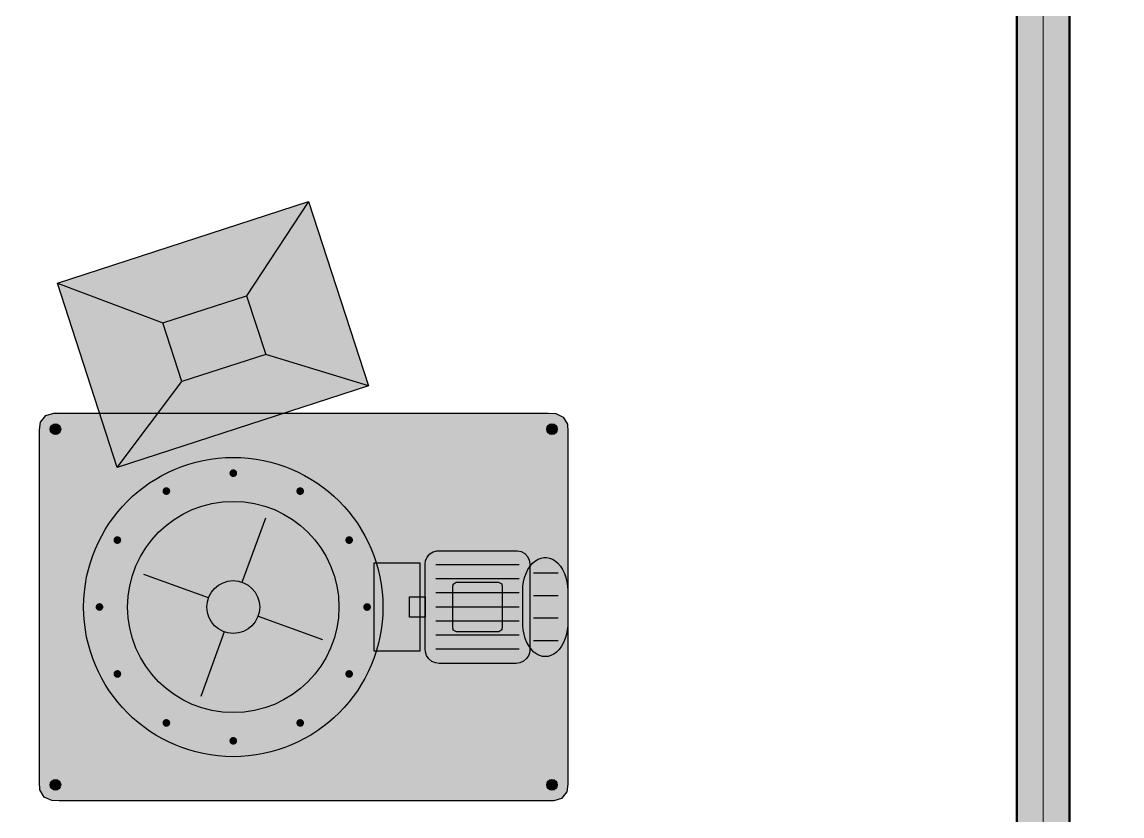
# Model space of a CAD drawing. Header units: metres. Extents: x 0 to 115, y 0 to 64.
# Drawn here: x 36.2 to 42.45, y 38.21 to 42.72 of the extents above; entities that cross this region are included whole.
import ezdxf

# ---------------------------------------------------------------- set-up
doc = ezdxf.new("R2010")
doc.units = ezdxf.units.M
doc.linetypes.add('DASHED', pattern=[1.524, 1.27, -0.254])
doc.layers.add('A-AREA', color=8, linetype='DASHED', lineweight=13, plot=False)
for name, color, linetype, lineweight in [('A-MURO', 7, 'Continuous', 50), ('G-ETIQUETA', 4, 'Continuous', 18), ('M-EQUIPO', 7, 'Continuous', 25), ('M-EQUIPO-RELLENO', 8, 'Continuous', 0)]:
    doc.layers.add(name, color=color, linetype=linetype, lineweight=lineweight)
doc.layers.add('A-MURO-RELLENO', color=8, linetype='Continuous', lineweight=0, true_color=0x8d949b)
doc.styles.add('PLANO', font='arial.ttf')

# ---------------------------------------------------------------- blocks, each defined once
blk = doc.blocks.new('EQ_M-103')
at = {"layer": 'M-EQUIPO-RELLENO', "true_color": 0xe2e7ea}
h = blk.add_hatch(color=7, dxfattribs=at)
h.dxf.hatch_style = 1
h.paths.add_polyline_path([(-1.2987, 1.3389), (0.1279, 1.8024), (0.4678, 0.7562), (-0.9588, 0.2927)])
at = {"layer": 'M-EQUIPO-RELLENO', "true_color": 0x8d98a2}
h = blk.add_hatch(color=7, dxfattribs=at)
h.dxf.hatch_style = 1
h.paths.add_polyline_path([(-0.6996, 1.113), (-0.224, 1.2675), (-0.1159, 0.9346), (-0.5914, 0.7801)])
at = {"layer": 'M-EQUIPO-RELLENO', "true_color": 0x7d9585}
h = blk.add_hatch(color=7, dxfattribs=at)
h.dxf.hatch_style = 1
h.paths.add_polyline_path([(-1.32, 0.6), (-1.2774, 0.6), (-1.2349, 0.6), (-1.1923, 0.6), (-1.1498, 0.6), (-1.1072, 0.6), (-1.0647, 0.6), (-1.0221, 0.6), (-0.9796, 0.6), (-0.937, 0.6), (-0.8945, 0.6), (-0.8519, 0.6), (-0.8094, 0.6), (-0.7668, 0.6), (-0.7243, 0.6), (-0.6817, 0.6), (-0.6392, 0.6), (-0.5966, 0.6), (-0.5541, 0.6), (-0.5115, 0.6), (-0.469, 0.6), (-0.4264, 0.6), (-0.3838, 0.6), (-0.3413, 0.6), (-0.2987, 0.6), (-0.2562, 0.6), (-0.2136, 0.6), (-0.1711, 0.6), (-0.1285, 0.6), (-0.086, 0.6), (-0.0434, 0.6), (-0.0009, 0.6), (0.0417, 0.6), (0.0842, 0.6), (0.1268, 0.6), (0.1693, 0.6), (0.2119, 0.6), (0.2544, 0.6), (0.297, 0.6), (0.3395, 0.6), (0.3821, 0.6), (0.4246, 0.6), (0.4672, 0.6), (0.5097, 0.6), (0.5523, 0.6), (0.5949, 0.6), (0.6374, 0.6), (0.68, 0.6), (0.7225, 0.6), (0.7651, 0.6), (0.8076, 0.6), (0.8502, 0.6), (0.8927, 0.6), (0.9353, 0.6), (0.9778, 0.6), (1.0204, 0.6), (1.0629, 0.6), (1.1055, 0.6), (1.148, 0.6), (1.1906, 0.6), (1.2331, 0.6), (1.2757, 0.6), (1.3182, 0.6), (1.3608, 0.6), (1.4033, 0.6), (1.4459, 0.6), (1.4885, 0.6), (1.5313, 0.5992), (1.574, 0.579), (1.598, 0.5376), (1.6, 0.4945), (1.6, 0.4519), (1.6, 0.4094), (1.6, 0.3668), (1.6, 0.3243), (1.6, 0.2817), (1.6, 0.2392), (1.6, 0.1966), (1.6, 0.1541), (1.6, 0.1115), (1.6, 0.069), (1.6, 0.0264), (1.6, -0.0162), (1.6, -0.0587), (1.6, -0.1013), (1.6, -0.1438), (1.6, -0.1864), (1.6, -0.2289), (1.6, -0.2715), (1.6, -0.314), (1.6, -0.3566), (1.6, -0.3991), (1.6, -0.4417), (1.6, -0.4842), (1.6, -0.5268), (1.6, -0.5693), (1.6, -0.6119), (1.6, -0.6544), (1.6, -0.697), (1.6, -0.7395), (1.6, -0.7821), (1.6, -0.8246), (1.6, -0.8672), (1.6, -0.9097), (1.6, -0.9523), (1.6, -0.9949), (1.6, -1.0374), (1.6, -1.08), (1.6, -1.1225), (1.6, -1.1651), (1.6, -1.2076), (1.6, -1.2502), (1.6, -1.2927), (1.6, -1.3353), (1.6, -1.3778), (1.6, -1.4204), (1.6, -1.4629), (1.6, -1.5055), (1.5945, -1.5492), (1.5639, -1.5869), (1.52, -1.6), (1.4774, -1.6), (1.4349, -1.6), (1.3923, -1.6), (1.3498, -1.6), (1.3072, -1.6), (1.2647, -1.6), (1.2221, -1.6), (1.1796, -1.6), (1.137, -1.6), (1.0945, -1.6), (1.0519, -1.6), (1.0094, -1.6), (0.9668, -1.6), (0.9243, -1.6), (0.8817, -1.6), (0.8392, -1.6), (0.7966, -1.6), (0.7541, -1.6), (0.7115, -1.6), (0.669, -1.6), (0.6264, -1.6), (0.5838, -1.6), (0.5413, -1.6), (0.4987, -1.6), (0.4562, -1.6), (0.4136, -1.6), (0.3711, -1.6), (0.3285, -1.6), (0.286, -1.6), (0.2434, -1.6), (0.2009, -1.6), (0.1583, -1.6), (0.1158, -1.6), (0.0732, -1.6), (0.0307, -1.6), (-0.0119, -1.6), (-0.0544, -1.6), (-0.097, -1.6), (-0.1395, -1.6), (-0.1821, -1.6), (-0.2246, -1.6), (-0.2672, -1.6), (-0.3097, -1.6), (-0.3523, -1.6), (-0.3949, -1.6), (-0.4374, -1.6), (-0.48, -1.6), (-0.5225, -1.6), (-0.5651, -1.6), (-0.6076, -1.6), (-0.6502, -1.6), (-0.6927, -1.6), (-0.7353, -1.6), (-0.7778, -1.6), (-0.8204, -1.6), (-0.8629, -1.6), (-0.9055, -1.6), (-0.948, -1.6), (-0.9906, -1.6), (-1.0331, -1.6), (-1.0757, -1.6), (-1.1182, -1.6), (-1.1608, -1.6), (-1.2033, -1.6), (-1.2459, -1.6), (-1.2885, -1.6), (-1.3313, -1.5992), (-1.374, -1.579), (-1.398, -1.5376), (-1.4, -1.4945), (-1.4, -1.4519), (-1.4, -1.4094), (-1.4, -1.3668), (-1.4, -1.3243), (-1.4, -1.2817), (-1.4, -1.2392), (-1.4, -1.1966), (-1.4, -1.1541), (-1.4, -1.1115), (-1.4, -1.069), (-1.4, -1.0264), (-1.4, -0.9838), (-1.4, -0.9413), (-1.4, -0.8987), (-1.4, -0.8562), (-1.4, -0.8136), (-1.4, -0.7711), (-1.4, -0.7285), (-1.4, -0.686), (-1.4, -0.6434), (-1.4, -0.6009), (-1.4, -0.5583), (-1.4, -0.5158), (-1.4, -0.4732), (-1.4, -0.4307), (-1.4, -0.3881), (-1.4, -0.3456), (-1.4, -0.303), (-1.4, -0.2605), (-1.4, -0.2179), (-1.4, -0.1754), (-1.4, -0.1328), (-1.4, -0.0903), (-1.4, -0.0477), (-1.4, -0.0051), (-1.4, 0.0374), (-1.4, 0.08), (-1.4, 0.1225), (-1.4, 0.1651), (-1.4, 0.2076), (-1.4, 0.2502), (-1.4, 0.2927), (-1.4, 0.3353), (-1.4, 0.3778), (-1.4, 0.4204), (-1.4, 0.4629), (-1.4, 0.5055), (-1.3945, 0.5492), (-1.3639, 0.5869)])
at = {"layer": 'M-EQUIPO-RELLENO', "true_color": 0xffffff}
h = blk.add_hatch(color=7, dxfattribs=at)
h.dxf.hatch_style = 1
edge = h.paths.add_edge_path()
edge.add_arc((-1.31, 0.51), 0.03, 0, 360)
at = {"layer": 'M-EQUIPO-RELLENO', "true_color": 0x4b5563}
h = blk.add_hatch(color=7, dxfattribs=at)
h.dxf.hatch_style = 1
edge = h.paths.add_edge_path()
edge.add_arc((-1.31, 0.51), 0.0135, 0, 360)
at = {"layer": 'M-EQUIPO-RELLENO', "true_color": 0xffffff}
h = blk.add_hatch(color=7, dxfattribs=at)
h.dxf.hatch_style = 1
edge = h.paths.add_edge_path()
edge.add_arc((1.51, 0.51), 0.03, 0, 360)
at = {"layer": 'M-EQUIPO-RELLENO', "true_color": 0x4b5563}
h = blk.add_hatch(color=7, dxfattribs=at)
h.dxf.hatch_style = 1
edge = h.paths.add_edge_path()
edge.add_arc((1.51, 0.51), 0.0135, 0, 360)
at = {"layer": 'M-EQUIPO-RELLENO', "true_color": 0xeef0ee}
h = blk.add_hatch(color=7, dxfattribs=at)
h.dxf.hatch_style = 1
edge = h.paths.add_edge_path()
edge.add_arc((-0.3, -0.5), 0.85, 0, 360)
at = {"layer": 'M-EQUIPO-RELLENO', "true_color": 0x5b6570}
h = blk.add_hatch(color=7, dxfattribs=at)
h.dxf.hatch_style = 1
edge = h.paths.add_edge_path()
edge.add_arc((-0.3, 0.26), 0.022, 0, 360)
h = blk.add_hatch(color=7, dxfattribs=at)
h.dxf.hatch_style = 1
edge = h.paths.add_edge_path()
edge.add_arc((-0.68, 0.1582), 0.022, 0, 360)
h = blk.add_hatch(color=7, dxfattribs=at)
h.dxf.hatch_style = 1
edge = h.paths.add_edge_path()
edge.add_arc((0.08, 0.1582), 0.022, 0, 360)
h = blk.add_hatch(color=7, dxfattribs=at)
h.dxf.hatch_style = 1
edge = h.paths.add_edge_path()
edge.add_arc((-0.9582, -0.12), 0.022, 0, 360)
h = blk.add_hatch(color=7, dxfattribs=at)
h.dxf.hatch_style = 1
edge = h.paths.add_edge_path()
edge.add_arc((0.3582, -0.12), 0.022, 0, 360)
at = {"layer": 'M-EQUIPO-RELLENO', "true_color": 0x7d9bb6}
h = blk.add_hatch(color=7, dxfattribs=at)
h.dxf.hatch_style = 1
h.paths.add_polyline_path([(1.3072, -0.82), (1.2873, -0.82), (1.2674, -0.82), (1.2475, -0.82), (1.2276, -0.82), (1.2077, -0.82), (1.1878, -0.82), (1.1679, -0.82), (1.148, -0.82), (1.1281, -0.82), (1.1082, -0.82), (1.0883, -0.82), (1.0684, -0.82), (1.0486, -0.82), (1.0287, -0.82), (1.0088, -0.82), (0.9889, -0.82), (0.969, -0.82), (0.9491, -0.82), (0.9292, -0.82), (0.9093, -0.82), (0.8894, -0.82), (0.8695, -0.82), (0.849, -0.8179), (0.8283, -0.8097), (0.8103, -0.7952), (0.7975, -0.7762), (0.791, -0.7553), (0.79, -0.7351), (0.79, -0.7152), (0.79, -0.6953), (0.79, -0.6754), (0.79, -0.6555), (0.79, -0.6356), (0.79, -0.6157), (0.79, -0.5958), (0.79, -0.576), (0.79, -0.5561), (0.79, -0.5362), (0.79, -0.5163), (0.79, -0.4964), (0.79, -0.4765), (0.79, -0.4566), (0.79, -0.4367), (0.79, -0.4168), (0.79, -0.3969), (0.79, -0.377), (0.79, -0.3571), (0.79, -0.3372), (0.79, -0.3173), (0.79, -0.2974), (0.79, -0.2775), (0.79, -0.2576), (0.7926, -0.237), (0.8014, -0.2165), (0.8164, -0.1988), (0.8357, -0.1866), (0.8566, -0.1807), (0.8767, -0.18), (0.8966, -0.18), (0.9165, -0.18), (0.9364, -0.18), (0.9563, -0.18), (0.9762, -0.18), (0.9961, -0.18), (1.016, -0.18), (1.0359, -0.18), (1.0558, -0.18), (1.0757, -0.18), (1.0956, -0.18), (1.1155, -0.18), (1.1354, -0.18), (1.1553, -0.18), (1.1752, -0.18), (1.1951, -0.18), (1.215, -0.18), (1.2349, -0.18), (1.2548, -0.18), (1.2747, -0.18), (1.2946, -0.18), (1.3146, -0.1804), (1.3355, -0.1854), (1.3552, -0.1968), (1.3709, -0.2139), (1.3806, -0.2342), (1.384, -0.2549), (1.384, -0.2748), (1.384, -0.2947), (1.384, -0.3146), (1.384, -0.3345), (1.384, -0.3544), (1.384, -0.3743), (1.384, -0.3942), (1.384, -0.4141), (1.384, -0.434), (1.384, -0.4539), (1.384, -0.4738), (1.384, -0.4937), (1.384, -0.5136), (1.384, -0.5335), (1.384, -0.5534), (1.384, -0.5733), (1.384, -0.5932), (1.384, -0.6131), (1.384, -0.633), (1.384, -0.6529), (1.384, -0.6727), (1.384, -0.6926), (1.384, -0.7125), (1.384, -0.7324), (1.3834, -0.7525), (1.3778, -0.7734), (1.3658, -0.7929), (1.3483, -0.8081), (1.3278, -0.8172)])
at = {"layer": 'M-EQUIPO-RELLENO', "true_color": 0x46617b}
h = blk.add_hatch(color=7, dxfattribs=at)
h.dxf.hatch_style = 1
h.paths.add_polyline_path([(1.472, -0.7816), (1.4562, -0.7801), (1.44, -0.7755), (1.4237, -0.7674), (1.4079, -0.7558), (1.393, -0.7407), (1.3796, -0.7225), (1.3681, -0.7017), (1.3587, -0.6789), (1.3516, -0.6549), (1.3469, -0.6304), (1.3445, -0.6062), (1.344, -0.5838), (1.344, -0.5641), (1.344, -0.5444), (1.344, -0.5246), (1.344, -0.5049), (1.344, -0.4852), (1.344, -0.4655), (1.344, -0.4458), (1.344, -0.4261), (1.344, -0.4056), (1.3454, -0.3817), (1.349, -0.3573), (1.3549, -0.333), (1.3631, -0.3095), (1.3736, -0.2876), (1.3861, -0.268), (1.4003, -0.2513), (1.4157, -0.238), (1.4318, -0.2281), (1.4481, -0.2218), (1.4642, -0.2188), (1.4798, -0.2188), (1.4959, -0.2218), (1.5122, -0.2281), (1.5283, -0.238), (1.5437, -0.2513), (1.5579, -0.268), (1.5704, -0.2876), (1.5809, -0.3095), (1.5891, -0.333), (1.595, -0.3573), (1.5986, -0.3817), (1.6, -0.4056), (1.6, -0.4261), (1.6, -0.4458), (1.6, -0.4655), (1.6, -0.4852), (1.6, -0.5049), (1.6, -0.5246), (1.6, -0.5444), (1.6, -0.5641), (1.6, -0.5838), (1.5995, -0.6062), (1.5971, -0.6304), (1.5924, -0.6549), (1.5853, -0.6789), (1.5759, -0.7017), (1.5644, -0.7225), (1.551, -0.7407), (1.5361, -0.7558), (1.5203, -0.7674), (1.504, -0.7755), (1.4878, -0.7801)])
at = {"layer": 'M-EQUIPO-RELLENO', "true_color": 0xf6c945}
h = blk.add_hatch(color=7, dxfattribs=at)
h.dxf.hatch_style = 1
h.paths.add_polyline_path([(0.5, -0.25), (0.76, -0.25), (0.76, -0.75), (0.5, -0.75)])
at = {"layer": 'M-EQUIPO-RELLENO', "true_color": 0x7a8692}
h = blk.add_hatch(color=7, dxfattribs=at)
h.dxf.hatch_style = 1
edge = h.paths.add_edge_path()
edge.add_arc((-0.3, -0.5), 0.15, 0, 360)
at = {"layer": 'M-EQUIPO-RELLENO', "true_color": 0x5b7894}
h = blk.add_hatch(color=7, dxfattribs=at)
h.dxf.hatch_style = 1
h.paths.add_polyline_path([(1.2078, -0.6408), (1.1878, -0.6408), (1.1678, -0.6408), (1.1478, -0.6408), (1.1278, -0.6408), (1.1078, -0.6408), (1.0879, -0.6408), (1.0679, -0.6408), (1.0479, -0.6408), (1.0279, -0.6408), (1.0079, -0.6408), (0.9879, -0.6408), (0.9679, -0.6408), (0.9491, -0.6311), (0.9462, -0.6108), (0.9462, -0.5908), (0.9462, -0.5708), (0.9462, -0.5508), (0.9462, -0.5308), (0.9462, -0.5108), (0.9462, -0.4909), (0.9462, -0.4709), (0.9462, -0.4509), (0.9462, -0.4309), (0.9462, -0.4109), (0.9462, -0.3909), (0.9482, -0.3706), (0.9662, -0.3592), (0.9862, -0.3592), (1.0062, -0.3592), (1.0262, -0.3592), (1.0462, -0.3592), (1.0662, -0.3592), (1.0861, -0.3592), (1.1061, -0.3592), (1.1261, -0.3592), (1.1461, -0.3592), (1.1661, -0.3592), (1.1861, -0.3592), (1.2061, -0.3592), (1.2249, -0.3689), (1.2278, -0.3892), (1.2278, -0.4092), (1.2278, -0.4292), (1.2278, -0.4492), (1.2278, -0.4692), (1.2278, -0.4892), (1.2278, -0.5091), (1.2278, -0.5291), (1.2278, -0.5491), (1.2278, -0.5691), (1.2278, -0.5891), (1.2278, -0.6091), (1.2258, -0.6294)])
at = {"layer": 'M-EQUIPO-RELLENO', "true_color": 0x5b6570}
h = blk.add_hatch(color=7, dxfattribs=at)
h.dxf.hatch_style = 1
edge = h.paths.add_edge_path()
edge.add_arc((-1.06, -0.5), 0.022, 0, 360)
h = blk.add_hatch(color=7, dxfattribs=at)
h.dxf.hatch_style = 1
edge = h.paths.add_edge_path()
edge.add_arc((0.46, -0.5), 0.022, 0, 360)
at = {"layer": 'M-EQUIPO-RELLENO', "true_color": 0xb8c0c8}
h = blk.add_hatch(color=7, dxfattribs=at)
h.dxf.hatch_style = 1
h.paths.add_polyline_path([(0.79, -0.5576), (0.7, -0.5576), (0.7, -0.4424), (0.79, -0.4424)])
at = {"layer": 'M-EQUIPO-RELLENO', "true_color": 0x5b6570}
h = blk.add_hatch(color=7, dxfattribs=at)
h.dxf.hatch_style = 1
edge = h.paths.add_edge_path()
edge.add_arc((-0.9582, -0.88), 0.022, 0, 360)
h = blk.add_hatch(color=7, dxfattribs=at)
h.dxf.hatch_style = 1
edge = h.paths.add_edge_path()
edge.add_arc((0.3582, -0.88), 0.022, 0, 360)
h = blk.add_hatch(color=7, dxfattribs=at)
h.dxf.hatch_style = 1
edge = h.paths.add_edge_path()
edge.add_arc((-0.68, -1.1582), 0.022, 0, 360)
h = blk.add_hatch(color=7, dxfattribs=at)
h.dxf.hatch_style = 1
edge = h.paths.add_edge_path()
edge.add_arc((0.08, -1.1582), 0.022, 0, 360)
h = blk.add_hatch(color=7, dxfattribs=at)
h.dxf.hatch_style = 1
edge = h.paths.add_edge_path()
edge.add_arc((-0.3, -1.26), 0.022, 0, 360)
at = {"layer": 'M-EQUIPO-RELLENO', "true_color": 0xffffff}
h = blk.add_hatch(color=7, dxfattribs=at)
h.dxf.hatch_style = 1
edge = h.paths.add_edge_path()
edge.add_arc((-1.31, -1.51), 0.03, 0, 360)
at = {"layer": 'M-EQUIPO-RELLENO', "true_color": 0x4b5563}
h = blk.add_hatch(color=7, dxfattribs=at)
h.dxf.hatch_style = 1
edge = h.paths.add_edge_path()
edge.add_arc((-1.31, -1.51), 0.0135, 0, 360)
at = {"layer": 'M-EQUIPO-RELLENO', "true_color": 0xffffff}
h = blk.add_hatch(color=7, dxfattribs=at)
h.dxf.hatch_style = 1
edge = h.paths.add_edge_path()
edge.add_arc((1.51, -1.51), 0.03, 0, 360)
at = {"layer": 'M-EQUIPO-RELLENO', "true_color": 0x4b5563}
h = blk.add_hatch(color=7, dxfattribs=at)
h.dxf.hatch_style = 1
edge = h.paths.add_edge_path()
edge.add_arc((1.51, -1.51), 0.0135, 0, 360)
at = {"layer": 'M-EQUIPO'}
for points in [[(-1.2987, 1.3389), (0.1279, 1.8024), (0.4678, 0.7562), (-0.9588, 0.2927)], [(-0.6996, 1.113), (-0.224, 1.2675), (-0.1159, 0.9346), (-0.5914, 0.7801)], [(-1.32, 0.6), (-1.2774, 0.6), (-1.2349, 0.6), (-1.1923, 0.6), (-1.1498, 0.6), (-1.1072, 0.6), (-1.0647, 0.6), (-1.0221, 0.6), (-0.9796, 0.6), (-0.937, 0.6), (-0.8945, 0.6), (-0.8519, 0.6), (-0.8094, 0.6), (-0.7668, 0.6), (-0.7243, 0.6), (-0.6817, 0.6), (-0.6392, 0.6), (-0.5966, 0.6), (-0.5541, 0.6), (-0.5115, 0.6), (-0.469, 0.6), (-0.4264, 0.6), (-0.3838, 0.6), (-0.3413, 0.6), (-0.2987, 0.6), (-0.2562, 0.6), (-0.2136, 0.6), (-0.1711, 0.6), (-0.1285, 0.6), (-0.086, 0.6), (-0.0434, 0.6), (-0.0009, 0.6), (0.0417, 0.6), (0.0842, 0.6), (0.1268, 0.6), (0.1693, 0.6), (0.2119, 0.6), (0.2544, 0.6), (0.297, 0.6), (0.3395, 0.6), (0.3821, 0.6), (0.4246, 0.6), (0.4672, 0.6), (0.5097, 0.6), (0.5523, 0.6), (0.5949, 0.6), (0.6374, 0.6), (0.68, 0.6), (0.7225, 0.6), (0.7651, 0.6), (0.8076, 0.6), (0.8502, 0.6), (0.8927, 0.6), (0.9353, 0.6), (0.9778, 0.6), (1.0204, 0.6), (1.0629, 0.6), (1.1055, 0.6), (1.148, 0.6), (1.1906, 0.6), (1.2331, 0.6), (1.2757, 0.6), (1.3182, 0.6), (1.3608, 0.6), (1.4033, 0.6), (1.4459, 0.6), (1.4885, 0.6), (1.5313, 0.5992), (1.574, 0.579), (1.598, 0.5376), (1.6, 0.4945), (1.6, 0.4519), (1.6, 0.4094), (1.6, 0.3668), (1.6, 0.3243), (1.6, 0.2817), (1.6, 0.2392), (1.6, 0.1966), (1.6, 0.1541), (1.6, 0.1115), (1.6, 0.069), (1.6, 0.0264), (1.6, -0.0162), (1.6, -0.0587), (1.6, -0.1013), (1.6, -0.1438), (1.6, -0.1864), (1.6, -0.2289), (1.6, -0.2715), (1.6, -0.314), (1.6, -0.3566), (1.6, -0.3991), (1.6, -0.4417), (1.6, -0.4842), (1.6, -0.5268), (1.6, -0.5693), (1.6, -0.6119), (1.6, -0.6544), (1.6, -0.697), (1.6, -0.7395), (1.6, -0.7821), (1.6, -0.8246), (1.6, -0.8672), (1.6, -0.9097), (1.6, -0.9523), (1.6, -0.9949), (1.6, -1.0374), (1.6, -1.08), (1.6, -1.1225), (1.6, -1.1651), (1.6, -1.2076), (1.6, -1.2502), (1.6, -1.2927), (1.6, -1.3353), (1.6, -1.3778), (1.6, -1.4204), (1.6, -1.4629), (1.6, -1.5055), (1.5945, -1.5492), (1.5639, -1.5869), (1.52, -1.6), (1.4774, -1.6), (1.4349, -1.6), (1.3923, -1.6), (1.3498, -1.6), (1.3072, -1.6), (1.2647, -1.6), (1.2221, -1.6), (1.1796, -1.6), (1.137, -1.6), (1.0945, -1.6), (1.0519, -1.6), (1.0094, -1.6), (0.9668, -1.6), (0.9243, -1.6), (0.8817, -1.6), (0.8392, -1.6), (0.7966, -1.6), (0.7541, -1.6), (0.7115, -1.6), (0.669, -1.6), (0.6264, -1.6), (0.5838, -1.6), (0.5413, -1.6), (0.4987, -1.6), (0.4562, -1.6), (0.4136, -1.6), (0.3711, -1.6), (0.3285, -1.6), (0.286, -1.6), (0.2434, -1.6), (0.2009, -1.6), (0.1583, -1.6), (0.1158, -1.6), (0.0732, -1.6), (0.0307, -1.6), (-0.0119, -1.6), (-0.0544, -1.6), (-0.097, -1.6), (-0.1395, -1.6), (-0.1821, -1.6), (-0.2246, -1.6), (-0.2672, -1.6), (-0.3097, -1.6), (-0.3523, -1.6), (-0.3949, -1.6), (-0.4374, -1.6), (-0.48, -1.6), (-0.5225, -1.6), (-0.5651, -1.6), (-0.6076, -1.6), (-0.6502, -1.6), (-0.6927, -1.6), (-0.7353, -1.6), (-0.7778, -1.6), (-0.8204, -1.6), (-0.8629, -1.6), (-0.9055, -1.6), (-0.948, -1.6), (-0.9906, -1.6), (-1.0331, -1.6), (-1.0757, -1.6), (-1.1182, -1.6), (-1.1608, -1.6), (-1.2033, -1.6), (-1.2459, -1.6), (-1.2885, -1.6), (-1.3313, -1.5992), (-1.374, -1.579), (-1.398, -1.5376), (-1.4, -1.4945), (-1.4, -1.4519), (-1.4, -1.4094), (-1.4, -1.3668), (-1.4, -1.3243), (-1.4, -1.2817), (-1.4, -1.2392), (-1.4, -1.1966), (-1.4, -1.1541), (-1.4, -1.1115), (-1.4, -1.069), (-1.4, -1.0264), (-1.4, -0.9838), (-1.4, -0.9413), (-1.4, -0.8987), (-1.4, -0.8562), (-1.4, -0.8136), (-1.4, -0.7711), (-1.4, -0.7285), (-1.4, -0.686), (-1.4, -0.6434), (-1.4, -0.6009), (-1.4, -0.5583), (-1.4, -0.5158), (-1.4, -0.4732), (-1.4, -0.4307), (-1.4, -0.3881), (-1.4, -0.3456), (-1.4, -0.303), (-1.4, -0.2605), (-1.4, -0.2179), (-1.4, -0.1754), (-1.4, -0.1328), (-1.4, -0.0903), (-1.4, -0.0477), (-1.4, -0.0051), (-1.4, 0.0374), (-1.4, 0.08), (-1.4, 0.1225), (-1.4, 0.1651), (-1.4, 0.2076), (-1.4, 0.2502), (-1.4, 0.2927), (-1.4, 0.3353), (-1.4, 0.3778), (-1.4, 0.4204), (-1.4, 0.4629), (-1.4, 0.5055), (-1.3945, 0.5492), (-1.3639, 0.5869)], [(1.3072, -0.82), (1.2873, -0.82), (1.2674, -0.82), (1.2475, -0.82), (1.2276, -0.82), (1.2077, -0.82), (1.1878, -0.82), (1.1679, -0.82), (1.148, -0.82), (1.1281, -0.82), (1.1082, -0.82), (1.0883, -0.82), (1.0684, -0.82), (1.0486, -0.82), (1.0287, -0.82), (1.0088, -0.82), (0.9889, -0.82), (0.969, -0.82), (0.9491, -0.82), (0.9292, -0.82), (0.9093, -0.82), (0.8894, -0.82), (0.8695, -0.82), (0.849, -0.8179), (0.8283, -0.8097), (0.8103, -0.7952), (0.7975, -0.7762), (0.791, -0.7553), (0.79, -0.7351), (0.79, -0.7152), (0.79, -0.6953), (0.79, -0.6754), (0.79, -0.6555), (0.79, -0.6356), (0.79, -0.6157), (0.79, -0.5958), (0.79, -0.576), (0.79, -0.5561), (0.79, -0.5362), (0.79, -0.5163), (0.79, -0.4964), (0.79, -0.4765), (0.79, -0.4566), (0.79, -0.4367), (0.79, -0.4168), (0.79, -0.3969), (0.79, -0.377), (0.79, -0.3571), (0.79, -0.3372), (0.79, -0.3173), (0.79, -0.2974), (0.79, -0.2775), (0.79, -0.2576), (0.7926, -0.237), (0.8014, -0.2165), (0.8164, -0.1988), (0.8357, -0.1866), (0.8566, -0.1807), (0.8767, -0.18), (0.8966, -0.18), (0.9165, -0.18), (0.9364, -0.18), (0.9563, -0.18), (0.9762, -0.18), (0.9961, -0.18), (1.016, -0.18), (1.0359, -0.18), (1.0558, -0.18), (1.0757, -0.18), (1.0956, -0.18), (1.1155, -0.18), (1.1354, -0.18), (1.1553, -0.18), (1.1752, -0.18), (1.1951, -0.18), (1.215, -0.18), (1.2349, -0.18), (1.2548, -0.18), (1.2747, -0.18), (1.2946, -0.18), (1.3146, -0.1804), (1.3355, -0.1854), (1.3552, -0.1968), (1.3709, -0.2139), (1.3806, -0.2342), (1.384, -0.2549), (1.384, -0.2748), (1.384, -0.2947), (1.384, -0.3146), (1.384, -0.3345), (1.384, -0.3544), (1.384, -0.3743), (1.384, -0.3942), (1.384, -0.4141), (1.384, -0.434), (1.384, -0.4539), (1.384, -0.4738), (1.384, -0.4937), (1.384, -0.5136), (1.384, -0.5335), (1.384, -0.5534), (1.384, -0.5733), (1.384, -0.5932), (1.384, -0.6131), (1.384, -0.633), (1.384, -0.6529), (1.384, -0.6727), (1.384, -0.6926), (1.384, -0.7125), (1.384, -0.7324), (1.3834, -0.7525), (1.3778, -0.7734), (1.3658, -0.7929), (1.3483, -0.8081), (1.3278, -0.8172)], [(1.472, -0.7816), (1.4562, -0.7801), (1.44, -0.7755), (1.4237, -0.7674), (1.4079, -0.7558), (1.393, -0.7407), (1.3796, -0.7225), (1.3681, -0.7017), (1.3587, -0.6789), (1.3516, -0.6549), (1.3469, -0.6304), (1.3445, -0.6062), (1.344, -0.5838), (1.344, -0.5641), (1.344, -0.5444), (1.344, -0.5246), (1.344, -0.5049), (1.344, -0.4852), (1.344, -0.4655), (1.344, -0.4458), (1.344, -0.4261), (1.344, -0.4056), (1.3454, -0.3817), (1.349, -0.3573), (1.3549, -0.333), (1.3631, -0.3095), (1.3736, -0.2876), (1.3861, -0.268), (1.4003, -0.2513), (1.4157, -0.238), (1.4318, -0.2281), (1.4481, -0.2218), (1.4642, -0.2188), (1.4798, -0.2188), (1.4959, -0.2218), (1.5122, -0.2281), (1.5283, -0.238), (1.5437, -0.2513), (1.5579, -0.268), (1.5704, -0.2876), (1.5809, -0.3095), (1.5891, -0.333), (1.595, -0.3573), (1.5986, -0.3817), (1.6, -0.4056), (1.6, -0.4261), (1.6, -0.4458), (1.6, -0.4655), (1.6, -0.4852), (1.6, -0.5049), (1.6, -0.5246), (1.6, -0.5444), (1.6, -0.5641), (1.6, -0.5838), (1.5995, -0.6062), (1.5971, -0.6304), (1.5924, -0.6549), (1.5853, -0.6789), (1.5759, -0.7017), (1.5644, -0.7225), (1.551, -0.7407), (1.5361, -0.7558), (1.5203, -0.7674), (1.504, -0.7755), (1.4878, -0.7801)], [(0.5, -0.25), (0.76, -0.25), (0.76, -0.75), (0.5, -0.75)], [(1.2078, -0.6408), (1.1878, -0.6408), (1.1678, -0.6408), (1.1478, -0.6408), (1.1278, -0.6408), (1.1078, -0.6408), (1.0879, -0.6408), (1.0679, -0.6408), (1.0479, -0.6408), (1.0279, -0.6408), (1.0079, -0.6408), (0.9879, -0.6408), (0.9679, -0.6408), (0.9491, -0.6311), (0.9462, -0.6108), (0.9462, -0.5908), (0.9462, -0.5708), (0.9462, -0.5508), (0.9462, -0.5308), (0.9462, -0.5108), (0.9462, -0.4909), (0.9462, -0.4709), (0.9462, -0.4509), (0.9462, -0.4309), (0.9462, -0.4109), (0.9462, -0.3909), (0.9482, -0.3706), (0.9662, -0.3592), (0.9862, -0.3592), (1.0062, -0.3592), (1.0262, -0.3592), (1.0462, -0.3592), (1.0662, -0.3592), (1.0861, -0.3592), (1.1061, -0.3592), (1.1261, -0.3592), (1.1461, -0.3592), (1.1661, -0.3592), (1.1861, -0.3592), (1.2061, -0.3592), (1.2249, -0.3689), (1.2278, -0.3892), (1.2278, -0.4092), (1.2278, -0.4292), (1.2278, -0.4492), (1.2278, -0.4692), (1.2278, -0.4892), (1.2278, -0.5091), (1.2278, -0.5291), (1.2278, -0.5491), (1.2278, -0.5691), (1.2278, -0.5891), (1.2278, -0.6091), (1.2258, -0.6294)], [(0.79, -0.5576), (0.7, -0.5576), (0.7, -0.4424), (0.79, -0.4424)]]:
    blk.add_lwpolyline(points, close=True, dxfattribs=at)
at = {"layer": 'M-EQUIPO', "true_color": 0x5c6670}
for points in [[(0.1279, 1.8024), (-0.224, 1.2675)], [(-1.2987, 1.3389), (-0.6996, 1.113)], [(0.4678, 0.7562), (-0.1159, 0.9346)], [(-0.9588, 0.2927), (-0.5914, 0.7801)]]:
    blk.add_lwpolyline(points, dxfattribs=at)
at = {"layer": 'M-EQUIPO', "ltscale": 0.15}
for points in [[(-0.2487, -0.359), (-0.1153, 0.0074)], [(-0.441, -0.4487), (-0.8074, -0.3153)], [(-0.159, -0.5513), (0.2074, -0.6847)], [(-0.3513, -0.641), (-0.4847, -1.0074)]]:
    blk.add_lwpolyline(points, dxfattribs=at)
at = {"layer": 'M-EQUIPO'}
for points in [[(1.324, -0.26), (0.85, -0.26)], [(1.324, -0.34), (0.85, -0.34)], [(1.324, -0.42), (0.85, -0.42)], [(1.324, -0.5), (0.85, -0.5)], [(1.324, -0.58), (0.85, -0.58)], [(1.324, -0.66), (0.85, -0.66)], [(1.324, -0.74), (0.85, -0.74)]]:
    blk.add_lwpolyline(points, dxfattribs=at)
at = {"layer": 'M-EQUIPO', "true_color": 0xc3d2df}
for points in [[(1.546, -0.308), (1.4056, -0.308)], [(1.546, -0.436), (1.4056, -0.436)], [(1.546, -0.564), (1.4056, -0.564)], [(1.546, -0.692), (1.4056, -0.692)]]:
    blk.add_lwpolyline(points, dxfattribs=at)
at = {"layer": 'M-EQUIPO'}
for centre, radius in [((-1.31, 0.51), 0.03), ((1.51, 0.51), 0.03), ((-0.3, -0.5), 0.85), ((-0.3, -0.5), 0.15), ((-1.31, -1.51), 0.03), ((1.51, -1.51), 0.03)]:
    blk.add_circle(centre, radius, dxfattribs=at)
at = {"layer": 'M-EQUIPO', "ltscale": 0.15}
blk.add_circle((-0.3, -0.5), 0.6, dxfattribs=at)
at = {"layer": 'G-ETIQUETA', "style": 'PLANO', "flags": 1}
for tag, p in [('TAG', (0, 0)), ('NOMBRE', (0, -0.25)), ('AREA', (0, -0.5)), ('FUNCION', (0, -0.75)), ('CONFIANZA', (0, -1))]:
    blk.add_attdef(tag, p, '', height=0.15, dxfattribs=at)

msp = doc.modelspace()

# ---------------------------------------------------------------- hatches: boundary and pattern name
at = {"layer": 'A-MURO-RELLENO', "true_color": 0x8d949b}
h = msp.add_hatch(color=8, dxfattribs=at)
h.dxf.hatch_style = 1
h.paths.add_polyline_path([(42.15, 48.4), (41.85, 48.4), (41.85, 34.5), (36.2, 34.5), (36.2, 34.2), (51.3, 34.2), (51.3, 34.5), (42.15, 34.5)])

# ---------------------------------------------------------------- linework, layer by layer
at = {"layer": 'A-AREA'}
for points in [[(33.45, 54.35), (42, 54.35), (42, 34.35), (33.45, 34.35)], [(42, 54.35), (54.5, 54.35), (54.5, 34.35), (42, 34.35)]]:
    msp.add_lwpolyline(points, close=True, dxfattribs=at)
at = {"layer": 'A-MURO'}
msp.add_lwpolyline([(42.15, 48.4), (41.85, 48.4), (41.85, 34.5), (36.2, 34.5), (36.2, 34.2), (51.3, 34.2), (51.3, 34.5), (42.15, 34.5)], close=True, dxfattribs=at)

# ---------------------------------------------------------------- block references
at = {"layer": 'M-EQUIPO'}
msp.add_blockref('EQ_M-103', (37.7, 39.9), dxfattribs=at)

doc.saveas('drawing.dxf')
